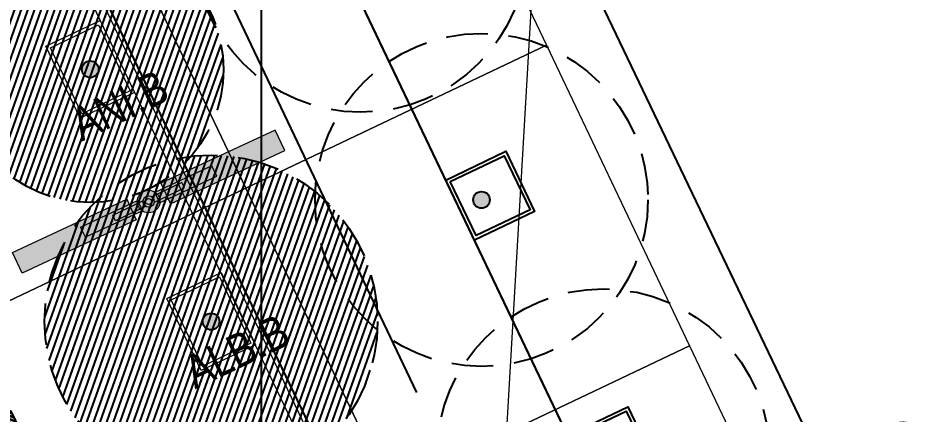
# Model space of a CAD drawing. Header units: metres. Extents: x -686 to 1359326, y 0 to 5497342.
# Drawn here: x 679962.11 to 679989.11, y 2748815.14 to 2748827.03 of the extents above; entities that cross this region are included whole.
import ezdxf
from ezdxf import colors
from ezdxf.entities.mleader import LeaderData, LeaderLine
from ezdxf.enums import TextEntityAlignment as Align
from ezdxf.math import Vec2, Vec3

# ---------------------------------------------------------------- set-up
doc = ezdxf.new("R2010")
doc.units = ezdxf.units.M
doc.header["$LTSCALE"] = 5
for name, pattern in [('XREF_MON_EIT SUPPORT$0$LIM ACERAS$0$PHANTOM2', [1.25, 0.625, -0.125, 0.125, -0.125, 0.125, -0.125]), ('XREF_MON_GENERAL_LAYOUT$0$ACAD_ISO03W100', [30, 12, -18]), ('XREF_MON_SFT_SIDEWALK VEGETATION$0$HIDDEN', [0.375, 0.25, -0.125])]:
    doc.linetypes.add(name, pattern=pattern)
for name, color, linetype, plot in [('00-VIEWORT A1-250', 7, 'Continuous', False), ('XREF_MON_BUILDINGS$0$00_AUX', 3, 'Continuous', False), ('XREF_MON_GENERAL_LAYOUT$0$Vehicles', 10, 'Continuous', False)]:
    doc.layers.add(name, color=color, linetype=linetype, plot=plot)
for name, color, linetype in [('00_XREF_MON_EIT SUPPORT', 7, 'Continuous'), ('00_XREF_MON_GENERAL LAYOUT', 7, 'Continuous'), ('00_XREF_MON_HSC_PAVEMENT', 7, 'Continuous'), ('00_XREF_MON_SHRUBS', 7, 'Continuous'), ('00_XREF_MON_TREES', 250, 'Continuous'), ('00_XREF_MON_URBAN CONTEXT', 7, 'Continuous'), ('XREF_MON_BUILDINGS$0$00-Modulos ROOFS', 253, 'Continuous'), ('XREF_MON_BUILDINGS$0$COTAUX', 7, 'Continuous'), ('XREF_MON_EIT SUPPORT$0$02-L-Material Change', 253, 'Continuous'), ('XREF_MON_EIT SUPPORT$0$L-Eje directivo', 21, 'XREF_MON_EIT SUPPORT$0$LIM ACERAS$0$PHANTOM2'), ('XREF_MON_EIT SUPPORT$0$L-Límite Acera', 9, 'Continuous'), ('XREF_MON_GENERAL_LAYOUT$0$00_Sorround Parcels', 252, 'XREF_MON_GENERAL_LAYOUT$0$ACAD_ISO03W100'), ('XREF_MON_SFT_SIDEWALK VEGETATION$0$SL_TREE_CANOPY', 251, 'XREF_MON_SFT_SIDEWALK VEGETATION$0$HIDDEN'), ('XREF_MON_SFT_SIDEWALK VEGETATION$0$SL_TREE_HATCH_ACACIA_NILOTICA', 252, 'Continuous'), ('XREF_MON_SFT_SIDEWALK VEGETATION$0$SL_TREE_HATCH_ALBIZIA_LEBBECK', 252, 'Continuous'), ('XREF_MON_SFT_SIDEWALK VEGETATION$0$SL_TREE_LEGEND', 7, 'Continuous'), ('XREF_MON_SFT_SIDEWALK VEGETATION$0$SL_TREE_TRUNK', 251, 'Continuous'), ('XREF_MON_SFT_SIDEWALK VEGETATION$0$Trees_out_of_scope', 7, 'Continuous'), ('XREF_MON_URBAN CONTEXT$0$Parcel', 7, 'Continuous'), ('XREF_MON_URBAN CONTEXT$0$Streets', 7, 'Continuous'), ('XREF_MON_URBAN CONTEXT$0$XREF_MON_EIT SUPPORT', 7, 'Continuous')]:
    doc.layers.add(name, color=color, linetype=linetype)
for name, color, linetype, true_color in [('00_XREF_MON_HSC_LIGHTING DESIGN', 7, 'Continuous', 0xffffff), ('XREF_MON_BUILDINGS$0$0-WIPEOUTS', 7, 'Continuous', 0xffffff), ('XREF_MON_SFT_SIDEWALK VEGETATION$0$SL_TREE_ACACIA_NILOTICA', 7, 'Continuous', 0x264d00), ('XREF_MON_SFT_SIDEWALK VEGETATION$0$SL_TREE_ALBIZIA_LEBBECK', 7, 'Continuous', 0x9ec82d)]:
    doc.layers.add(name, color=color, linetype=linetype, true_color=true_color)
for name, color, linetype, lineweight in [('XREF_MON_BUILDINGS$0$02-KH-14 Maintenance', 253, 'Continuous', 30), ('XREF_MON_GENERAL_LAYOUT$0$02-L-Corbes de Nivell 0.25-0.75m', 33, 'Continuous', 5), ('XREF_MON_GENERAL_LAYOUT$0$02-L-Material Change', 251, 'Continuous', 5), ('XREF_MON_GENERAL_LAYOUT$0$04-BK-Tree Pit', 6, 'Continuous', 5), ('XREF_MON_HSC_LIGHTING DESIGN$0$02-L-Lighting System type 3', 252, 'Continuous', 13), ('XREF_MON_HSC_LIGHTING DESIGN$0$02-L-Lighting System type 3 E', 252, 'Continuous', 13), ('XREF_MON_HSC_LIGHTING DESIGN$0$02-L-Lighting System type 3 EE', 252, 'Continuous', 13), ('XREF_MON_SFT_SHRUBS$0$00-Signage', 7, 'Continuous', 0)]:
    doc.layers.add(name, color=color, linetype=linetype, lineweight=lineweight)
doc.layers.add('XREF_MON_SFT_TREES$0$00-GRID_PLANTATION', color=7, linetype='Continuous', lineweight=0, true_color=0xff9c7a)
doc.styles.get("Standard").update_dxf_attribs({"font": 'arial.ttf'})
doc.styles.add('XREF_MON_BUILDINGS$0$E100', font='verdana.ttf', dxfattribs={"height": 0.18})
doc.styles.add('XREF_MON_BUILDINGS$0$Standard', font='arial.ttf')
doc.styles.add('XREF_MON_GENERAL_LAYOUT$0$Standard', font='arial.ttf')
doc.styles.add('XREF_MON_SFT_SHRUBS$0$TER-200', font='ARIALN.TTF', dxfattribs={"height": 1})
doc.styles.add('XREF_MON_SFT_SIDEWALK VEGETATION$0$TER-200', font='ARIALN.TTF', dxfattribs={"height": 1})
doc.dimstyles.new('ISO-25', dxfattribs={"dimtxt": 2.5, "dimasz": 2.5, "dimexe": 1.25, "dimexo": 0.625, "dimtad": 1, "dimtxsty": 'Standard', "dimcen": 2.5, "dimadec": 0, "dimazin": 0, "dimtfac": 1, "dimtmove": 0, "dimatfit": 3, "dimfxl": 1, "dimarcsym": 0})
doc.dimstyles.new('XREF_MON_BUILDINGS$0$E100', dxfattribs={"dimscale": 0.03, "dimtxt": 12, "dimasz": 0.5, "dimexe": 0.1, "dimexo": 1, "dimgap": 4, "dimtad": 1, "dimzin": 0, "dimdsep": 46, "dimtxsty": 'XREF_MON_BUILDINGS$0$E100', "dimblk1": 'XREF_MON_BUILDINGS$0$LINCOT200', "dimblk2": 'XREF_MON_BUILDINGS$0$LINCOT200', "dimsah": 1, "dimcen": 0.1, "dimdle": 0.1, "dimse1": 1, "dimse2": 1, "dimclrt": 256, "dimadec": 0, "dimazin": 0, "dimtfac": 0.01538461538461539, "dimtofl": 0, "dimtmove": 0, "dimatfit": 3, "dimldrblk": 'XREF_MON_BUILDINGS$0$LINCOT200', "dimfxl": 1, "dimtolj": 1, "dimtzin": 0, "dimarcsym": 0})

# ---------------------------------------------------------------- blocks, each defined once
blk = doc.blocks.new('*D7')
at = {"layer": '00-VIEWORT A1-250', "color": 0, "lineweight": -2, "transparency": 16777216}
for p, q in [((679996.2165286714, 2748812.325763368), (679994.820088416, 2748815.260293465)), ((679984.0666617516, 2748808.75880011), (679993.0997695406, 2748813.057340227)), ((679982.6685480915, 2748805.87875317), (679981.2721078362, 2748808.813283267))]:
    blk.add_line(p, q, dxfattribs=at)
at = {"layer": '00-VIEWORT A1-250', "color": 0, "transparency": 16777216}
for points in [[(679992.9207303674, 2748813.433579626), (679993.2788087139, 2748812.681100828), (679995.357205936, 2748814.131575267)], [(679983.8876225784, 2748809.135039509), (679984.2457009249, 2748808.38256071), (679981.8092253562, 2748807.68456507)]]:
    blk.add_solid(points, dxfattribs=at)
at = {"layer": 'DEFPOINTS', "color": 0, "transparency": 16777216}
for p in [(679995.357205936, 2748814.131575267), (679996.4850874315, 2748811.761404268), (679982.9371068515, 2748805.314394072)]:
    blk.add_point(p, dxfattribs=at)
at = {"layer": '00-VIEWORT A1-250', "color": 0, "transparency": 16777216, "insert": (679987.6690899896, 2748812.82904691), "char_height": 2.5, "attachment_point": 5, "rotation": 25.448143200145612}
blk.add_mtext('15,00', dxfattribs=at)
blk = doc.blocks.new('XREF_MON_GENERAL_LAYOUT$0$ALCORQUE RECTANGULAR')
blk.add_lwpolyline([(679903.3910631917, 2748647.421189263), (679902.7023302435, 2748648.868350914), (679904.6888161644, 2748649.813908814), (679905.3775901177, 2748648.366487041)], close=True)
at = {"layer": 'XREF_MON_GENERAL_LAYOUT$0$02-L-Material Change'}
blk.add_lwpolyline([(679903.3438421336, 2748647.287693149), (679902.5689206708, 2748648.915973995), (679904.7360313635, 2748649.947401842), (679905.5109527239, 2748648.318961552)], close=True, dxfattribs=at)
blk = doc.blocks.new('XREF_MON_GENERAL_LAYOUT')
at = {"layer": 'XREF_MON_GENERAL_LAYOUT$0$00_Sorround Parcels', "lineweight": 9, "ltscale": 0.1}
blk.add_lwpolyline([(679975.0385757964, 2748837.062333208), (680047.1876767208, 2748871.624315915), (680108.5351184853, 2748743.559823646), (680036.385965866, 2748708.997914305)], close=True, dxfattribs=at)
at = {"layer": 'XREF_MON_GENERAL_LAYOUT$0$02-L-Corbes de Nivell 0.25-0.75m', "ltscale": 0.3}
blk.add_lwpolyline([(679977.7562855502, 2748831.399772296), (679976.1339888764, 2748803.458578069)], dxfattribs=at)
at = {"layer": 'XREF_MON_GENERAL_LAYOUT$0$02-L-Material Change'}
for p, q in [((679958.7294888253, 2748839.211342031), (680027.5913741325, 2748695.010461564)), ((679959.516012536, 2748838.256682945), (680027.9484541069, 2748694.958893254))]:
    blk.add_line(p, q, dxfattribs=at)
at = {"layer": 'XREF_MON_GENERAL_LAYOUT$0$Vehicles', "ltscale": 0.3}
blk.add_lwpolyline([(680033.7521578922, 2748699.049614029), (679965.8347651304, 2748841.268889596)], dxfattribs=at)
at = {"layer": 'XREF_MON_GENERAL_LAYOUT$0$04-BK-Tree Pit', "rotation": 90}
for p in [(3428612.895883405, 2068921.450908866), (3428616.527320128, 2068913.876521667)]:
    blk.add_blockref('XREF_MON_GENERAL_LAYOUT$0$ALCORQUE RECTANGULAR', p, dxfattribs=at)
at = {"style": 'XREF_MON_GENERAL_LAYOUT$0$Standard'}
for tag, height, rotation, p in [('604,00', 1, 330.2642936667779, (679905.770310239, 2748776.557787406)), ('603,00', 1, 330.2642936667779, (679901.860927013, 2748753.477248972)), ('600,00', 1, 133.8259836638873, (679944.5968217494, 2748745.152639077)), ('602,00', 1, 330.2642936667779, (679883.3191980837, 2748738.726865312)), ('601,00', 1, 117.8905743169221, (679920.9720408977, 2748732.870057053)), ('601,00', 1, 330.2642936667779, (679864.7774691544, 2748723.976481652)), ('600,00', 1, 40.88332108062335, (679777.4053656742, 2748705.443575754, 1.169999999973397)), ('602,00', 1, 330.2642936667779, (679941.2749349186, 2748705.483031567)), ('601,00', 1, 40.88332108062335, (679701.7983696235, 2748703.888586182, 1.169999999973397)), ('598,00', 0.9999999999999999, 62.09100844466732, (679810.2666232066, 2748702.618736548)), ('600,00', 1, 330.2642936667779, (679877.7814736818, 2748691.131234986)), ('600,00', 0.9999999999999999, 19.55108886768879, (679920.4438211058, 2748685.495504646)), ('601,00', 1, 330.2642936667779, (679934.8129193163, 2748683.803636156)), ('599,00', 1, 330.2642936667779, (679854.5671008349, 2748679.061113989)), ('600,00', 1, 88.39282059591216, (679743.9134691327, 2748675.571576328)), ('599,00', 0.9999999999999998, 20.60862043003912, (679924.2598928241, 2748675.216416284)), ('601,00', 1, 88.39282059591216, (679728.0345944045, 2748671.317844195, -2)), ('602,00', 1, 88.39282059591216, (679711.8257639392, 2748665.966083916, -1)), ('603,00', 1, 88.39282059591216, (679695.6151318625, 2748660.611015213)), ('599,00', 1, 40.88332108062335, (679788.8072719976, 2748655.829159783, 1.169999999973397)), ('601,00', 1, 40.88332108062335, (679627.6123405045, 2748644.602575284, 1.169999999973397)), ('603,00', 0.9999999999999999, 41.70580600405471, (679702.4989019763, 2748628.484392532, 1.169999999925494)), ('600,00', 1, 40.88332108062335, (679645.924961585, 2748597.926138933, 1.169999999973397)), ('599,00', 1, 34.22767859632935, (679673.5743901337, 2748555.136007577, 5.33999999991769))]:
    blk.add_attdef(tag, text='', height=height, rotation=rotation, dxfattribs=at).set_placement(p, align=Align.MIDDLE)
at = {"ltscale": 0.3, "style": 'XREF_MON_GENERAL_LAYOUT$0$Standard'}
for tag, height, rotation, p in [('603,50', 1, 330.2642936667779, (679911.500620042, 2748760.570188188)), ('602,50', 1, 330.2642936667779, (679892.8646878856, 2748745.846442295)), ('600,50', 1, 133.8259836638873, (679933.0482653556, 2748738.729379551)), ('601,50', 1, 330.2642936667779, (679873.5807466183, 2748731.671495228)), ('601,50', 0.9999999999999999, 101.285674792814, (679909.5220062692, 2748726.945334854)), ('602,50', 1, 330.2642936667779, (679948.6248547818, 2748713.859774644)), ('600,50', 1, 39.60595393010205, (679743.242567131, 2748706.971262414)), ('600,50', 1, 330.2642936667779, (679880.2659989139, 2748702.726026631)), ('600,50', 0.9999999999999999, 17.35374479888441, (679917.6150982407, 2748690.553931213)), ('599,50', 1, 330.2642936667779, (679867.1974978975, 2748684.716235158)), ('599,50', 0.9999999999999999, 18.89438680505554, (679921.7103896159, 2748680.578430657)), ('599,50', 1, 39.60595393010205, (679778.9914550197, 2748677.241243556)), ('600,50', 1, 88.39282059591216, (679735.9248694875, 2748673.586085743)), ('601,50', 1, 88.39282059591216, (679719.9062925801, 2748668.580993867)), ('602,50', 1, 88.39282059591216, (679703.4737899266, 2748663.451811911)), ('598,50', 1, 330.2642936667779, (679861.7651457089, 2748662.396830559)), ('601,50', 1, 39.60595393010205, (679610.5132742386, 2748662.061190253)), ('600,00', 0.9999999999999999, 41.70580600405471, (679752.30764285, 2748637.685423907)), ('601,00', 0.9999999999999999, 41.70580600405471, (679736.0440844187, 2748634.537594622)), ('599,00', 0.9999999999999999, 35.08346035422691, (679763.0433427037, 2748634.41500971, 1.169999999925494)), ('602,00', 0.9999999999999999, 41.70580600405471, (679720.1743132578, 2748633.095905716, 1.169999999925494)), ('600,00', 0.9999999999999999, 35.08346035422691, (679747.0628417195, 2748629.903108784, 1.169999999925494)), ('601,00', 0.9999999999999999, 35.08346035422691, (679731.2455695962, 2748625.23889635, 1.169999999925494)), ('600,50', 1, 39.60595393010205, (679636.919713499, 2748621.33866227)), ('602,00', 0.9999999999999999, 35.08346035422691, (679715.3997742002, 2748620.639385471, 1.169999999925494)), ('599,50', 1, 28.76039513677905, (679659.4816038228, 2748574.323313434))]:
    blk.add_attdef(tag, text='', height=height, rotation=rotation, dxfattribs=at).set_placement(p, align=Align.MIDDLE)
blk = doc.blocks.new('XREF_MON_EIT SUPPORT$0$ALCORQUE 1.8X1.8 con borde')
at = {"layer": 'XREF_MON_EIT SUPPORT$0$02-L-Material Change', "color": 254}
for points in [[(679587.3859499914, 2748672.46914738), (679589.191899391, 2748673.328534815), (679590.0512868272, 2748671.522585416), (679588.2453374275, 2748670.66319798), (679587.3859499914, 2748672.46914738)], [(679587.5192168329, 2748672.421819282), (679589.1445712929, 2748673.195267974), (679589.9180199852, 2748671.569913514), (679588.2926655255, 2748670.796464822), (679587.5192168333, 2748672.421819282)]]:
    blk.add_lwpolyline(points, dxfattribs=at)
blk = doc.blocks.new('XREF_MON_EIT SUPPORT')
at = {"layer": 'XREF_MON_EIT SUPPORT$0$L-Eje directivo', "color": 32, "ltscale": 10}
blk.add_lwpolyline([(679594.4944364354, 2748669.760845549), (679960.6510241738, 2748844.00181334), (680032.4099104856, 2748693.205203378), (679666.2523477412, 2748518.963495133), (679594.4934041499, 2748669.760354322)], dxfattribs=at)
at = {"layer": 'XREF_MON_EIT SUPPORT$0$L-Límite Acera'}
blk.add_lwpolyline([(680033.752093577, 2748699.049748715), (679965.8368414247, 2748841.264541821)], dxfattribs=at)
at = {"layer": 'XREF_MON_EIT SUPPORT$0$02-L-Material Change', "color": 254, "rotation": 0.08615487837124504}
for p in [(4521.478708950905, -869.080801033961), (4525.141667923982, -876.7510508819722)]:
    blk.add_blockref('XREF_MON_EIT SUPPORT$0$ALCORQUE 1.8X1.8 con borde', p, dxfattribs=at)
blk = doc.blocks.new('XREF_MON_URBAN CONTEXT')
at = {"layer": 'XREF_MON_URBAN CONTEXT$0$Parcel'}
blk.add_lwpolyline([(680108.5393064414, 2748743.561816551), (680036.3901538218, 2748708.999907208), (679975.0427637516, 2748837.064326109), (680047.1918894418, 2748871.626257121), (680108.5393064414, 2748743.561816551)], close=True, dxfattribs=at)
at = {"layer": 'XREF_MON_URBAN CONTEXT$0$Streets'}
blk.add_lwpolyline([(679957.7701000004, 2748842.112199999), (679957.7942000004, 2748842.061599999), (680028.8271000003, 2748693.778200001)], dxfattribs=at)
at = {"layer": 'XREF_MON_URBAN CONTEXT$0$XREF_MON_EIT SUPPORT'}
blk.add_blockref('XREF_MON_EIT SUPPORT', (0, 0), dxfattribs=at)
blk = doc.blocks.new('XREF_MON_BUILDINGS$0$LINCOT200')
for p, q in [((0, -9.999961704014428), (0, 10.00003829598555)), ((3.694822225952521e-13, 3.829598557558711e-05), (10.00000000000051, 3.829598557558711e-05))]:
    blk.add_line(p, q)
at = {"const_width": 1.875}
blk.add_lwpolyline([(3.535533801624467, -3.535495714255788), (-3.535533950636761, 3.535572157214077)], dxfattribs=at)
at = {"layer": 'XREF_MON_BUILDINGS$0$COTAUX'}
blk.add_line((0, 0), (-1.249999999999915, 0), dxfattribs=at)
blk = doc.blocks.new('*D153')
at = {"layer": 'DEFPOINTS', "color": 0, "transparency": 16777216}
for p in [(119.6986085125245, -56.82058442011476), (124.4986085132696, -56.82058442058042), (124.4986085132696, -57.2785381723661)]:
    blk.add_point(p, dxfattribs=at)
at = {"layer": 'XREF_MON_BUILDINGS$0$00_AUX', "color": 0, "lineweight": -2, "transparency": 16777216}
blk.add_line((119.7136085125246, -57.27853817236596), (124.4836085132696, -57.27853817236596), dxfattribs=at)
at = {"layer": 'XREF_MON_BUILDINGS$0$00_AUX', "color": 0, "lineweight": -2, "transparency": 16777216, "xscale": 0.015, "yscale": 0.015, "zscale": 0.015, "rotation": 180}
blk.add_blockref('XREF_MON_BUILDINGS$0$LINCOT200', (119.6986085125246, -57.27853817236596), dxfattribs=at)
at = {"layer": 'XREF_MON_BUILDINGS$0$00_AUX', "color": 0, "lineweight": -2, "transparency": 16777216, "xscale": 0.015, "yscale": 0.015, "zscale": 0.015}
blk.add_blockref('XREF_MON_BUILDINGS$0$LINCOT200', (124.4986085132696, -57.27853817236596), dxfattribs=at)
at = {"layer": 'XREF_MON_BUILDINGS$0$00_AUX', "transparency": 16777216, "insert": (122.0986085128971, -57.06442803133171), "char_height": 0.18, "attachment_point": 5, "style": 'XREF_MON_BUILDINGS$0$E100'}
blk.add_mtext('\\A1;4.80', dxfattribs=at)
blk = doc.blocks.new('*D154')
at = {"layer": 'DEFPOINTS', "color": 0, "transparency": 16777216}
for p in [(119.6986085125246, -56.82058442011478), (120.1565622668715, -56.82058442011478), (119.6986085111276, -61.62058442039418)]:
    blk.add_point(p, dxfattribs=at)
at = {"layer": 'XREF_MON_BUILDINGS$0$00_AUX', "color": 0, "lineweight": -2, "transparency": 16777216}
blk.add_line((120.1565622668715, -61.60558442039406), (120.1565622668715, -56.83558442011466), dxfattribs=at)
at = {"layer": 'XREF_MON_BUILDINGS$0$00_AUX', "color": 0, "lineweight": -2, "transparency": 16777216, "xscale": 0.015, "yscale": 0.015, "zscale": 0.015}
for p, rotation in [((120.1565622668715, -56.82058442011466), 90.00000000000006), ((120.1565622668715, -61.62058442039406), 270.0000000000001)]:
    blk.add_blockref('XREF_MON_BUILDINGS$0$LINCOT200', p, dxfattribs=dict(at, rotation=rotation))
at = {"layer": 'XREF_MON_BUILDINGS$0$00_AUX', "transparency": 16777216, "insert": (119.9424521258373, -59.22058442025437), "char_height": 0.18, "attachment_point": 5, "rotation": 90.00000000000006, "style": 'XREF_MON_BUILDINGS$0$E100'}
blk.add_mtext('\\A1;4.80', dxfattribs=at)
blk = doc.blocks.new('*U443')
h = blk.add_hatch(color=256)
h.dxf.hatch_style = 1
h.paths.add_polyline_path([(0.1741180677402275, -0.01681959030214432), (1.077107386745836, 0.4128434052673923), (0.9997680475433193, 0.5753814826884016), (0.09677872853771112, 0.145718487118865)])
h = blk.add_hatch(color=256)
h.dxf.hatch_style = 1
h.paths.add_polyline_path([(-0.09677872749401936, -0.1457184887089274), (-0.9997680464996278, -0.5753814842784641), (-1.077107385702145, -0.4128434068574541), (-0.1741180666965363, 0.01681958871208255)])
edge = h.paths.add_edge_path(flags=17)
edge.add_arc((2.48404284627263e-10, -1.283617738747237e-10), 0.09, -154.5538251013464, 205.4461748986536)
at = {"color": 9}
blk.add_lwpolyline([(0.1741180677402275, -0.01681959030214432), (1.077107386745836, 0.4128434052673923), (0.9997680475433193, 0.5753814826884016), (0.09677872853771112, 0.145718487118865)], close=True, dxfattribs=at)
blk.add_lwpolyline([(-0.09677872754924303, -0.1457184887768654), (-0.9997680465548514, -0.575381484346402), (-1.077107385757368, -0.4128434069253925), (-0.1741180667517598, 0.01681958864414418)], close=True)
blk.add_circle((1.931807948598598e-10, -1.963001403449404e-10), 0.09)
blk = doc.blocks.new('*U435')
h = blk.add_hatch(color=193)
h.dxf.hatch_style = 1
h.paths.add_polyline_path([(0.329247682578754, -0.03439476901304295), (2.044367989673303, 0.7653789648422975), (1.900408717579341, 1.074100620119317), (0.1852884104847927, 0.2743268862639763)])
h = blk.add_hatch(color=256)
h.dxf.hatch_style = 1
edge = h.paths.add_edge_path()
edge.add_arc((1.931810335520421e-10, -1.963003093408133e-10), 0.1703183287691064, 0, 360)
h = blk.add_hatch(color=256)
h.dxf.hatch_style = 1
h.paths.add_polyline_path([(-0.1852884088721674, -0.2743268889323017), (-1.900408715966716, -1.074100622787642), (-2.044367988060677, -0.7653789675106238), (-0.3292476809661287, 0.03439476634471651)])
at = {"color": 193}
blk.add_lwpolyline([(0.3292476824732498, -0.03439476914079396), (2.044367989567798, 0.7653789647145465), (1.900408717473837, 1.074100619991565), (0.1852884103792885, 0.2743268861362254)], close=True, dxfattribs=at)
blk.add_lwpolyline([(-0.1852884088721674, -0.2743268889323017), (-1.900408715966716, -1.074100622787642), (-2.044367988060677, -0.7653789675106238), (-0.3292476809661287, 0.03439476634471651)], close=True)
blk.add_circle((1.931810335520421e-10, -1.963003093408133e-10), 0.1703183287691064)
blk = doc.blocks.new('XREF_MON_HSC_LIGHTING DESIGN')
at = {"layer": 'XREF_MON_HSC_LIGHTING DESIGN$0$02-L-Lighting System type 3'}
blk.add_blockref('*U443', (679966.0335620188, 2748821.519743098), dxfattribs=at)
at = {"layer": 'XREF_MON_HSC_LIGHTING DESIGN$0$02-L-Lighting System type 3 E', "rotation": 359.9920404794511}
blk.add_blockref('*U435', (679966.0335772904, 2748821.519750371), dxfattribs=at)
at = {"layer": 'XREF_MON_HSC_LIGHTING DESIGN$0$02-L-Lighting System type 3 EE', "xscale": 2, "yscale": 2, "zscale": 2, "rotation": 359.9920404794511}
blk.add_blockref('*U435', (679966.0335772904, 2748821.519750371), dxfattribs=at)
blk = doc.blocks.new('XREF_MON_SFT_TREES')
at = {"layer": 'XREF_MON_SFT_TREES$0$00-GRID_PLANTATION'}
for points in [[(679964.6526677412, 2748830.95212469), (679973.6824471795, 2748835.248993701), (679977.9793161904, 2748826.219214262), (679968.9495367518, 2748821.922345251)], [(679955.622888303, 2748826.655255679), (679964.6526677414, 2748830.95212469), (679968.9495367523, 2748821.922345251), (679959.9197573139, 2748817.62547624)], [(679968.9495367518, 2748821.922345252), (679977.97931619, 2748826.219214263), (679982.2761852011, 2748817.189434824), (679973.2464057627, 2748812.892565813)], [(679959.9197573139, 2748817.62547624), (679968.9495367523, 2748821.922345251), (679973.246405763, 2748812.892565812), (679964.2166263246, 2748808.595696802)], [(679973.2464057625, 2748812.892565814), (679982.2761852007, 2748817.189434825), (679986.5730542116, 2748808.159655386), (679977.5432747733, 2748803.862786375)]]:
    blk.add_lwpolyline(points, close=True, dxfattribs=at)
blk = doc.blocks.new('XREF_MON_SFT_SIDEWALK VEGETATION$0$Acacia_nilotica')
at = {"layer": 'XREF_MON_SFT_SIDEWALK VEGETATION$0$SL_TREE_HATCH_ACACIA_NILOTICA'}
h = blk.add_hatch(dxfattribs=at)
h.set_pattern_fill('ANSI31', color=256, scale=1.500002325601151, angle=5.233920783816363e-11)
h.set_pattern_definition([(45.00000000005231, (-3517286.112951742, -2971622.37730958), (-0.1325827270286417, 0.1325827270283996), [])])
edge = h.paths.add_edge_path()
edge.add_arc((-6.661338147750939e-16, -8.881784197001252e-16), 3.999999999999999, 0, 360)
at = {"layer": 'XREF_MON_SFT_SIDEWALK VEGETATION$0$SL_TREE_TRUNK'}
h = blk.add_hatch(color=256, dxfattribs=at)
h.dxf.hatch_style = 1
edge = h.paths.add_edge_path()
edge.add_arc((0, 0), 0.2500003876001918, 0, 360)
at = {"layer": 'XREF_MON_SFT_SIDEWALK VEGETATION$0$SL_TREE_CANOPY', "linetype": 'XREF_MON_SFT_SIDEWALK VEGETATION$0$HIDDEN'}
blk.add_circle((0, 0), 4, dxfattribs=at)
at = {"layer": 'XREF_MON_SFT_SIDEWALK VEGETATION$0$SL_TREE_TRUNK'}
blk.add_circle((0, 0), 0.2500003876001918, dxfattribs=at)
at = {"layer": 'XREF_MON_SFT_SIDEWALK VEGETATION$0$SL_TREE_LEGEND', "insert": (-1.163473651278764, -0.8530613644979894), "char_height": 1, "attachment_point": 1, "style": 'XREF_MON_SFT_SIDEWALK VEGETATION$0$TER-200'}
blk.add_mtext_dynamic_manual_height_columns('ANI.B', width=38.77952334683659, gutter_width=12.5, heights=[0], dxfattribs=at)
blk = doc.blocks.new('XREF_MON_SFT_SIDEWALK VEGETATION$0$Albizia_lebbeck')
at = {"layer": 'XREF_MON_SFT_SIDEWALK VEGETATION$0$SL_TREE_HATCH_ALBIZIA_LEBBECK'}
h = blk.add_hatch(dxfattribs=at)
h.set_pattern_fill('ANSI31', color=256, scale=1.500002325601152, angle=3.180554681463517e-14)
h.set_pattern_definition([(44.99999999999994, (-3517286.112954457, -2971622.377306366), (-0.1325827270285208, 0.1325827270285206), [])])
edge = h.paths.add_edge_path()
edge.add_arc((0, 4.656612873077393e-10), 4.999999999981005, -25.44812939262281, 334.5518706073772)
at = {"layer": 'XREF_MON_SFT_SIDEWALK VEGETATION$0$SL_TREE_TRUNK'}
h = blk.add_hatch(color=256, dxfattribs=at)
h.dxf.hatch_style = 1
edge = h.paths.add_edge_path()
edge.add_arc((2.328306436538696e-10, 0), 0.2500003876001918, 0, 360)
at = {"layer": 'XREF_MON_SFT_SIDEWALK VEGETATION$0$SL_TREE_CANOPY', "linetype": 'XREF_MON_SFT_SIDEWALK VEGETATION$0$HIDDEN'}
blk.add_circle((2.328306436538696e-10, 0), 5, dxfattribs=at)
at = {"layer": 'XREF_MON_SFT_SIDEWALK VEGETATION$0$SL_TREE_TRUNK'}
blk.add_circle((2.328306436538696e-10, 0), 0.2500003876001918, dxfattribs=at)
at = {"layer": 'XREF_MON_SFT_SIDEWALK VEGETATION$0$SL_TREE_LEGEND', "insert": (-1.314771543471096, -0.6361505817120303), "char_height": 1.000001550400767, "attachment_point": 1, "rotation": 0.012362144525415425, "style": 'XREF_MON_SFT_SIDEWALK VEGETATION$0$TER-200'}
blk.add_mtext_dynamic_manual_height_columns('ALB.B', width=38.77958347063934, gutter_width=12.50001938000959, heights=[0], dxfattribs=at)
blk = doc.blocks.new('XREF_MON_SFT_SIDEWALK VEGETATION$0$trees_outofboundaries')
at = {"layer": 'XREF_MON_SFT_SIDEWALK VEGETATION$0$SL_TREE_TRUNK'}
h = blk.add_hatch(color=256, dxfattribs=at)
h.dxf.hatch_style = 1
edge = h.paths.add_edge_path()
edge.add_arc((0, 0), 0.2500003876001918, 0, 360)
at = {"layer": 'XREF_MON_SFT_SIDEWALK VEGETATION$0$SL_TREE_CANOPY', "linetype": 'XREF_MON_SFT_SIDEWALK VEGETATION$0$HIDDEN'}
blk.add_circle((0, 0), 5, dxfattribs=at)
at = {"layer": 'XREF_MON_SFT_SIDEWALK VEGETATION$0$SL_TREE_TRUNK'}
blk.add_circle((0, 0), 0.2500003876001918, dxfattribs=at)
blk = doc.blocks.new('XREF_MON_SFT_SIDEWALK VEGETATION')
at = {"layer": 'XREF_MON_SFT_SIDEWALK VEGETATION$0$SL_TREE_ACACIA_NILOTICA', "rotation": 25.44812939262281}
blk.add_blockref('XREF_MON_SFT_SIDEWALK VEGETATION$0$Acacia_nilotica', (679964.2784644272, 2748825.490869047), dxfattribs=at)
at = {"layer": 'XREF_MON_SFT_SIDEWALK VEGETATION$0$SL_TREE_ALBIZIA_LEBBECK', "rotation": 25.44812939262281}
blk.add_blockref('XREF_MON_SFT_SIDEWALK VEGETATION$0$Albizia_lebbeck', (679967.9099011505, 2748817.916481848), dxfattribs=at)
at = {"layer": 'XREF_MON_SFT_SIDEWALK VEGETATION$0$Trees_out_of_scope'}
for p in [(679972.4062212752, 2748829.202283177), (679976.0306734351, 2748821.569962691), (679979.6846931818, 2748813.895456113)]:
    blk.add_blockref('XREF_MON_SFT_SIDEWALK VEGETATION$0$trees_outofboundaries', p, dxfattribs=at)
blk = doc.blocks.new('XREF_MON_BUILDINGS$0$modulo kiosco')
h = blk.add_hatch()
h.set_pattern_fill('ANSI31', color=256, scale=0.03000000000000003, angle=-115.44788826169)
h.set_pattern_definition([(315.0000000069122, (119.6986085125245, -56.82058442011476), (0.06735192089989332, 0.06735192091614416), [])])
h.paths.add_polyline_path([(124.4986085132696, -56.82058442058042), (119.9986085128039, -56.82058442034759), (119.6986085125245, -56.82058442011476), (124.4986085123383, -61.62058442132547)])
h = blk.add_hatch()
h.set_pattern_fill('ANSI31', color=256, scale=0.05000000000000005, angle=-115.44788826169)
h.set_pattern_definition([(315.0000000069122, (119.6986085125245, -56.82058442011476), (0.1122532014998222, 0.1122532015269069), [])])
h.paths.add_polyline_path([(119.6986085092649, -61.62058442039415), (119.6986085125245, -57.12058442085981), (119.6986085125245, -56.82058442011476), (124.4986085100099, -61.62058442388661)])
at = {"layer": 'XREF_MON_BUILDINGS$0$0-WIPEOUTS', "true_color": 0xfcfcfc}
h = blk.add_hatch(color=7, dxfattribs=at)
h.dxf.hatch_style = 1
h.paths.add_polyline_path([(119.6986085139215, -61.62058441969566), (119.6986085125245, -56.82058442011476), (124.4986085132696, -56.82058442058042), (124.4986085123383, -61.62058442132547)])
at = {"layer": 'XREF_MON_BUILDINGS$0$00-Modulos ROOFS'}
blk.add_line((119.6986085125245, -56.82058442011476), (124.4986085118726, -61.62058442248963), dxfattribs=at)
at = {"layer": 'XREF_MON_BUILDINGS$0$00-Modulos ROOFS', "lineweight": 0}
blk.add_lwpolyline([(119.6986085139215, -61.62058441969566), (119.6986085125245, -56.82058442011476), (124.4986085132696, -56.82058442058042), (124.4986085123383, -61.62058442132547)], close=True, dxfattribs=at)
at = {"layer": 'XREF_MON_BUILDINGS$0$00-Modulos ROOFS'}
blk.add_lwpolyline([(124.4986085137352, -57.12058442062698), (124.4986085132696, -56.82058442058042), (124.1986085125245, -56.82058442151174), (119.9986085128039, -56.82058442034759), (119.6986085125245, -56.82058442011476), (119.6986085125245, -57.12058442085981), (119.6986085134558, -61.32058442058042), (119.6986085139215, -61.62058441969566), (119.9986085128039, -61.62058442062698), (124.1986085125245, -61.62058442109264), (124.4986085123383, -61.62058442132547), (124.4986085128039, -61.32058442081325)], close=True, dxfattribs=at)
at = {"layer": 'XREF_MON_BUILDINGS$0$00_AUX', "color": 253, "insert": (120.5956272133626, -58.63217507931404), "char_height": 0.7999999999999997, "attachment_point": 1, "style": 'XREF_MON_BUILDINGS$0$Standard'}
blk.add_mtext_dynamic_manual_height_columns('23 m2', width=11.40284914150834, gutter_width=3.999999999999999, heights=[0], dxfattribs=at)
at = {"layer": 'XREF_MON_BUILDINGS$0$00_AUX', "color": 253}
dim = blk.add_linear_dim(base=(120.1565622668715, -56.82058442011478), p1=(119.6986085111275, -61.62058442039415), p2=(119.6986085125245, -56.82058442011476), angle=90, dimstyle='XREF_MON_BUILDINGS$0$E100', dxfattribs=at)
dim.commit()
dim.dimension.update_dxf_attribs({"geometry": '*D154', "text_midpoint": (119.9424521258372, -59.2205844202545)})
dim = blk.add_linear_dim(base=(124.4986085132696, -57.2785381723661), p1=(119.6986085125245, -56.82058442011476), p2=(124.4986085132696, -56.82058442058042), dimstyle='XREF_MON_BUILDINGS$0$E100', dxfattribs=at)
dim.commit()
dim.dimension.update_dxf_attribs({"geometry": '*D153', "text_midpoint": (122.098608512897, -57.06442803133184)})
blk = doc.blocks.new('XREF_MON_BUILDINGS')
at = {"layer": 'XREF_MON_BUILDINGS$0$02-KH-14 Maintenance', "rotation": 25.5960894486088}
blk.add_blockref('XREF_MON_BUILDINGS$0$modulo kiosco', (679825.0750700986, 2748812.682989222), dxfattribs=at)
blk = doc.blocks.new('XREF_MON_SFT_SHRUBS')
at = {"layer": 'XREF_MON_SFT_SHRUBS$0$00-Signage'}
ml = blk.add_multileader_mtext('Standard', dxfattribs=at)
ml.set_content('56-STI', color=256, style='XREF_MON_SFT_SHRUBS$0$TER-200')
ml.set_leader_properties(color=256)
ml.build(insert=Vec2(0, 0))
ml.multileader.update_dxf_attribs({"text_left_attachment_type": 2, "dogleg_length": 0.15, "arrow_head_size": 0.05})
ctx = ml.context
ctx.base_point, ctx.char_height, ctx.arrow_head_size, ctx.landing_gap_size, ctx.plane_origin, ctx.plane_x_axis, ctx.plane_y_axis = Vec3(1359324.784299112, 5497340.857838331), 0.5, 0.05, 0.09000000000000001, Vec3(1359310.258137395, 5497335.529856739), Vec3(0.9018627925046974, 0.4320225729005712), Vec3(-0.4320225729005712, 0.9018627925046974)
ctx.left_attachment = 2
notes = []
notes.append((ctx, [(0, (0, 0, 0), (0, 0), (1, 0), 1, [])]))
ctx.mtext.insert, ctx.mtext.text_direction, ctx.mtext.rotation, ctx.mtext.width, ctx.mtext.defined_height, ctx.mtext.flow_direction = Vec3(1359324.753703762, 5497341.130029683), Vec3(0.9018627925046974, 0.4320225729005713), 0.4467342368774118, 0.5535869862902365, 0.1552189861971758, 5
for ctx, leaders in notes:
    for number, flags, end, landing, length, lines in leaders:
        leader = LeaderData()
        leader.index, (leader.has_last_leader_line, leader.has_dogleg_vector, leader.attachment_direction) = number, flags
        leader.last_leader_point, leader.dogleg_vector, leader.dogleg_length = Vec3(end), Vec3(landing), length
        for number, points, colour, breaks in lines:
            line = LeaderLine()
            line.index, line.vertices, line.color, line.breaks = number, Vec3.list(points), colors.encode_raw_color(colour), breaks
            leader.lines.append(line)
        ctx.leaders.append(leader)

msp = doc.modelspace()

# ---------------------------------------------------------------- linework, layer by layer
at = {"layer": '00-VIEWORT A1-250', "color": 3}
msp.add_line((679969.4103453014, 2748868.657247357), (679969.4103453014, 2748730.789228691), dxfattribs=at)

# ---------------------------------------------------------------- block references
at = {"layer": '00_XREF_MON_EIT SUPPORT'}
msp.add_blockref('XREF_MON_EIT SUPPORT', (0, 0), dxfattribs=at)
at = {"layer": '00_XREF_MON_GENERAL LAYOUT'}
msp.add_blockref('XREF_MON_GENERAL_LAYOUT', (0, 0), dxfattribs=at)
at = {"layer": '00_XREF_MON_URBAN CONTEXT'}
msp.add_blockref('XREF_MON_URBAN CONTEXT', (0, 0), dxfattribs=at)

# ---------------------------------------------------------------- dimensions: what is measured, and where the dimension line sits
at = {"layer": '00-VIEWORT A1-250', "color": 3}
dim = msp.add_linear_dim(base=(679995.357205936, 2748814.131575267), p1=(679982.9371068515, 2748805.314394072), p2=(679996.4850874315, 2748811.761404269), angle=25.44814320014559, dimstyle='ISO-25', override={"dimzin": 1}, dxfattribs=at)
dim.commit()
dim.dimension.update_dxf_attribs({"geometry": '*D7', "text_midpoint": (679987.6690899896, 2748812.82904691)})

# ---------------------------------------------------------------- next in the draw order: block references
at = {"layer": '00_XREF_MON_HSC_PAVEMENT'}
msp.add_blockref('XREF_MON_BUILDINGS', (0, 0), dxfattribs=at)

# ---------------------------------------------------------------- next in the draw order: block references
at = {"layer": '00_XREF_MON_GENERAL LAYOUT'}
msp.add_blockref('XREF_MON_GENERAL_LAYOUT', (0, 0), dxfattribs=at)
at = {"layer": '00_XREF_MON_HSC_LIGHTING DESIGN'}
msp.add_blockref('XREF_MON_HSC_LIGHTING DESIGN', (0, 0), dxfattribs=at)

# ---------------------------------------------------------------- next in the draw order: block references
at = {"layer": '00_XREF_MON_TREES'}
msp.add_blockref('XREF_MON_SFT_TREES', (0, 0), dxfattribs=at)

# ---------------------------------------------------------------- next in the draw order: block references
at = {"layer": '00_XREF_MON_SHRUBS'}
msp.add_blockref('XREF_MON_SFT_SHRUBS', (0, 0), dxfattribs=at)
at = {"layer": '00_XREF_MON_TREES'}
msp.add_blockref('XREF_MON_SFT_SIDEWALK VEGETATION', (0, 0), dxfattribs=at)

doc.saveas('drawing.dxf')
